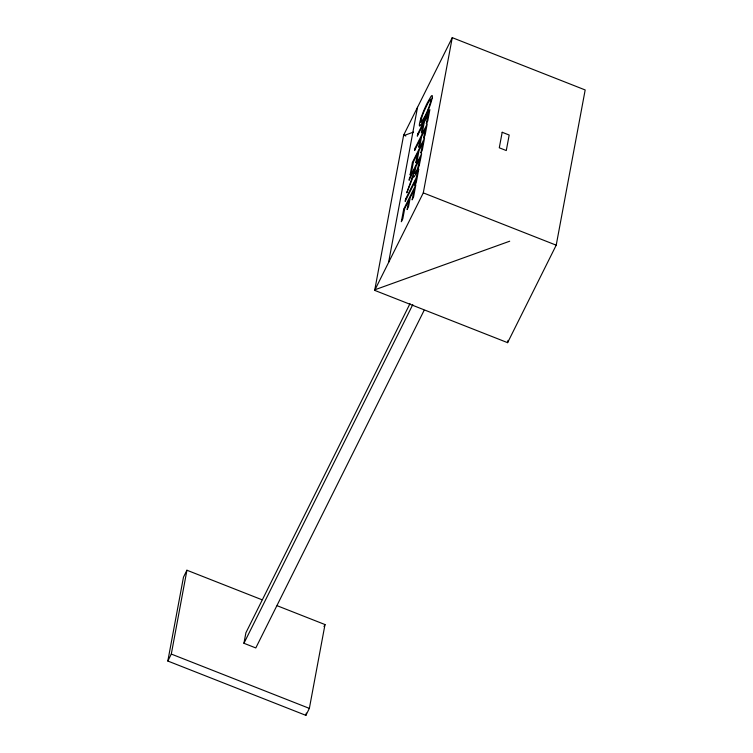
<?xml version="1.0" encoding="UTF-8"?>
<svg xmlns="http://www.w3.org/2000/svg" width="753" height="753" viewBox="0 0 753 753"><rect width="100%" height="100%" fill="white"/><g stroke="black" fill="none" stroke-linecap="round" stroke-linejoin="round"><path stroke-width="1.13" d="M277.17 605.732L325.004 624.557L309.361 708.385L305.887 715.35L167.825 661.03L183.468 577.193L186.932 570.228L261.95 599.746M167.825 661.03L171.298 654.065L186.932 570.228M424.127 310.33L255.804 647.947L243.934 643.278L245.892 632.793L410.018 303.6M374.683 290.366L403.646 135.135L452.252 37.65L585.175 89.955L556.213 245.177L507.607 342.662L374.683 290.366L423.29 192.881L452.252 37.65M388.576 262.505L417.529 107.284M305.887 715.35L306.311 713.053M507.607 342.662L508.04 340.365M413.981 172.126L414.479 169.444L409.086 180.259L409.5 178.047L421.642 153.697L419.365 164.945M243.934 643.278L412.785 304.617M324.006 626.543L325.004 624.557M424.767 116.546L420.983 122.438A8.801 1.148 -68.5 0 1 420.795 121.854L421.247 119.294A8.848 1.148 -68.5 0 1 422.104 116.451L422.593 115.03A11.154 1.45 -68.5 0 1 422.97 114.014A10.664 1.384 -68.5 0 1 423.798 111.915L428.259 102.483L430.735 99.18A9.365 1.224 -68.5 0 1 430.867 100.215L430.838 100.45A10.711 1.393 -68.5 0 1 430.744 100.996M421.068 124.669L420.776 125.073A12.989 1.694 -68.5 0 1 419.553 125.986A14.053 1.826 -68.5 0 1 419.515 123.671A15.342 1.995 -68.5 0 1 419.628 123.097A13.328 1.732 -68.5 0 1 421.031 117.957M403.542 135.691L413.491 132.104M374.787 289.811L509.706 241.205M403.646 135.135L405.829 135.992M423.29 192.881L556.213 245.177M171.298 654.065L309.361 708.385M421.031 117.967A14.194 1.845 -68.5 0 1 423.977 110.154A20.096 2.617 -68.5 0 1 427.186 103.114L430.951 96.478A14.147 1.845 -68.5 0 1 431.328 96.026A14.655 1.911 -68.5 0 1 431.789 95.64L432.024 95.556A12.472 1.619 -68.5 0 1 432.354 96.215L432.269 97.401A16.312 2.127 -68.5 0 1 432.128 98.21M421.096 124.574A21.357 2.777 -68.5 0 0 427.77 111.293A13.789 1.798 -68.5 0 0 432.184 98.106M427.648 110.324A18.204 2.372 -68.5 0 1 424.777 116.499M430.82 100.846A9.855 1.28 -68.5 0 1 427.638 110.296M413.971 172.145A11.719 1.525 -68.5 0 1 413.726 173.35A5.751 0.753 -68.5 0 1 413.199 175.025L413.115 175.28A12.029 1.562 -68.5 0 1 412.089 178M412.089 178.009A33.791 4.396 -68.5 0 1 411.693 179.035L406.752 192.806L410.601 183.261A22.524 2.927 -68.5 0 0 412.559 178.179A10.768 1.402 -68.5 0 0 413.397 175.647L413.651 177.077A7.191 0.932 -68.5 0 0 413.868 176.936A8.358 1.092 -68.5 0 0 415.091 175.148L415.675 174.037A10.147 1.318 -68.5 0 0 417.915 169.067A7.012 0.913 -68.5 0 0 419.383 164.916M414.762 173.068L414.762 173.218A4.829 0.631 -68.5 0 0 415.242 173.209A5.855 0.762 -68.5 0 0 416.475 170.997L416.578 170.78A5.045 0.659 -68.5 0 0 417.84 167.731L419.892 158.601L415.872 166.658L414.988 171.42A15.305 1.995 -68.5 0 0 414.752 173.002L414.762 173.068M403.683 209.23L401.349 221.73L402.789 218.85L404.7 208.572L408.841 200.289L407.109 209.55L408.531 206.689L410.263 197.427L413.981 189.972L412.136 199.856L413.566 196.985L415.825 184.88L403.683 209.23M405.566 199.159L405.152 201.38L415.863 179.901L414.828 185.436L416.258 182.565L418.734 169.293L417.303 172.164L416.277 177.68L405.566 199.159M412.409 162.46L410.084 174.95L411.514 172.079L413.435 161.801L417.567 153.508L415.835 162.77L417.256 159.918L418.988 150.656L422.706 143.192L420.861 153.085L422.292 150.214L424.551 138.11L412.409 162.46M415.063 148.247L414.649 150.459L420.165 139.39L418.696 147.249L420.136 144.378L421.595 136.519L425.36 128.979L423.666 138.053L425.097 135.182L427.205 123.887L415.063 148.247M417.727 133.959L417.313 136.171L422.828 125.111L421.369 132.961L422.8 130.09L424.268 122.231L428.024 114.691L426.33 123.774L427.76 120.894L429.869 109.599L417.727 133.959M502.185 132.274L499.286 147.795L506.28 150.553L509.179 135.032L502.185 132.274"/></g></svg>
